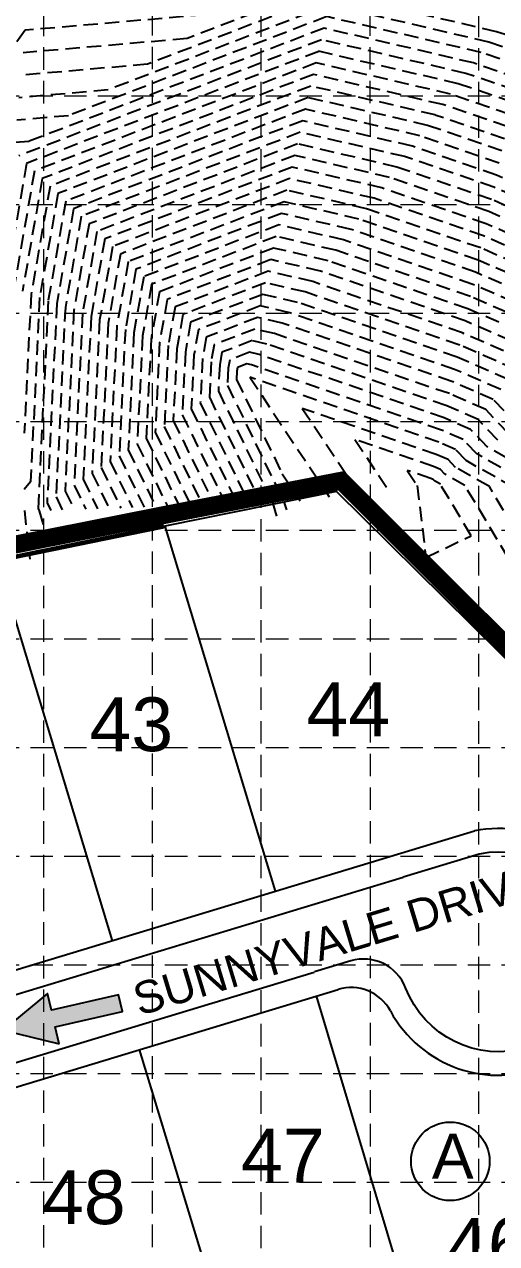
# Model space of a CAD drawing. Header units: feet. Extents: x 4586 to 6528, y 2127 to 5231.
# Drawn here: x 5984 to 6194, y 3603 to 4147 of the extents above; entities that cross this region are included whole.
import ezdxf
from ezdxf.enums import TextEntityAlignment as Align

# ---------------------------------------------------------------- set-up
doc = ezdxf.new("R2010")
doc.units = ezdxf.units.FT
doc.header["$LTSCALE"] = 80
doc.header["$MEASUREMENT"] = 0
for name, pattern in [('HIDDEN', [0.375, 0.25, -0.125]), ('PHANTOM2', [1.25, 0.625, -0.125, 0.125, -0.125, 0.125, -0.125]), ('TIGHT', [0.12, 0.08, -0.04])]:
    doc.linetypes.add(name, pattern=pattern)
doc.layers.get('0').update_dxf_attribs({"linetype": 'CONTINUOUS'})
for name, color, linetype in [('BLOCK', 8, 'CONTINUOUS'), ('CONT-MJR', 9, 'TIGHT'), ('CONT-MNR', 8, 'TIGHT'), ('FLOW ARROWS', 250, 'CONTINUOUS'), ('GRID', 254, 'HIDDEN'), ('LIMITS OF DISTURBANCE', 1, 'HIDDEN'), ('LOTNUMS', 8, 'CONTINUOUS'), ('LOTS', 8, 'CONTINUOUS'), ('P-PAV', 8, 'CONTINUOUS'), ('P-RW', 161, 'TIGHT'), ('PROPERTY', 7, 'PHANTOM2'), ('ROW', 60, 'CONTINUOUS'), ('STREETS', 9, 'CONTINUOUS')]:
    doc.layers.add(name, color=color, linetype=linetype)
doc.layers.get('0').freeze()
doc.styles.get("Standard").update_dxf_attribs({"font": 'ARIAL.TTF', "height": 6.4})

# ---------------------------------------------------------------- blocks, each defined once
blk = doc.blocks.new('arrow')
blk.add_lwpolyline([(-67.01, -25.36), (-59.33, -25.42), (-59.57, -56.14), (-51.89, -56.2), (-51.65, -25.48), (-43.97, -25.54), (-55.3, -2.41), (-67.01, -25.36)], close=True)
at = {"color": 254}
for points in [[(-43.97, -25.54), (-67.01, -25.36), (-55.3, -2.41), (-67.01, -25.36)], [(-59.57, -56.14), (-51.89, -56.2), (-59.33, -25.42), (-51.65, -25.48)]]:
    blk.add_solid(points, dxfattribs=at)

msp = doc.modelspace()

# ---------------------------------------------------------------- linework, layer by layer
at = {"layer": 'BLOCK', "color": 7}
msp.add_circle((6173.71, 3640.15), 17.5, dxfattribs=at)
at = {"layer": 'CONT-MJR', "color": 35, "extrusion": (0.358187, -0.93365, 0)}
for points, elevation in [([(7199.28, 485), (7075.96, 485)], -1683.4), ([(7154.94, 500), (7075.45, 500)], -1617.53), ([(7140.17, 505), (7085.67, 505)], -1595.57), ([(7125.39, 510), (7095.89, 510)], -1573.62), ([(7110.61, 515), (7106.11, 515)], -1551.66)]:
    msp.add_lwpolyline(points, dxfattribs=dict(at, elevation=elevation))
at = {"layer": 'CONT-MJR', "color": 35, "extrusion": (-0.226436, -0.974026, 0)}
for points, elevation in [([(5090.65, 485), (5019.91, 485)], -5428.07), ([(5067.88, 495), (5020.04, 495)], -5375.13), ([(5056.5, 500), (5020.1, 500)], -5348.67), ([(5033.73, 510), (5020.22, 510)], -5295.74)]:
    msp.add_lwpolyline(points, dxfattribs=dict(at, elevation=elevation))
at = {"layer": 'CONT-MJR', "color": 35}
for points, elevation in [([(6204.87, 4128.42), (6187.53, 4134.37)], 485), ([(6112.7, 4124.6), (5991.8, 4078.22)], 490), ([(6170.45, 4111.17), (6112.7, 4124.6)], 490), ([(6003.5, 4106.22), (5980.49, 4104.23)], 485), ([(6119.21, 4041.57), (6094.9, 4047.22)], 505), ([(6229.7, 4028.76), (6187.33, 4047.25)], 500), ([(6181.48, 4020.19), (6119.21, 4041.57)], 505), ([(6044.02, 4027.7), (6040.31, 4006.59)], 505), ([(6002.09, 4020.91), (5997.95, 3936.3)], 495), ([(6212.95, 4006.46), (6181.48, 4020.19)], 505), ([(6021.2, 4013.75), (6018.05, 3949.39)], 500), ([(6040.31, 4006.59), (6038.15, 3962.47)], 505), ([(6059.42, 3999.44), (6058.25, 3975.55)], 510), ([(6085.04, 3995.17), (6083.04, 3995.64)], 515), ([(6078.53, 3992.28), (6078.35, 3988.64)], 515), ([(6078.84, 3994.02), (6078.53, 3992.28)], 515), ([(6058.25, 3975.55), (6078.77, 3933.28)], 510), ([(6038.15, 3962.47), (6052.78, 3932.34)], 505), ([(6179.44, 3961.87), (6169.78, 3966.08)], 515), ([(6185.47, 3955.52), (6179.44, 3961.87)], 515), ([(6098.8, 3946.52), (6106.74, 3934.59)], 515)]:
    msp.add_lwpolyline(points, dxfattribs=dict(at, elevation=elevation))
at = {"layer": 'CONT-MJR', "color": 35, "extrusion": (-0.324664, -0.945829, 0)}
for points, elevation in [([(4531.65, 490), (4501.44, 490)], -5891.79), ([(4534.91, 495), (4492.82, 495)], -5864.3), ([(4538.16, 500), (4484.2, 500)], -5836.81)]:
    msp.add_lwpolyline(points, dxfattribs=dict(at, elevation=elevation))
at = {"layer": 'CONT-MJR', "color": 35, "extrusion": (-0.358187, 0.93365, 0), "elevation": 1639.49}
msp.add_lwpolyline([(-7169.72, 495), (-7065.23, 495)], dxfattribs=at)
at = {"layer": 'CONT-MJR', "color": 35, "extrusion": (0.984877, -0.173256, 0)}
for points, elevation in [([(5054.66, 490), (5003.73, 490)], 5194.61), ([(5041.09, 495), (5000, 495)], 5214.67), ([(5027.52, 500), (4996.26, 500)], 5234.73), ([(5000.38, 510), (4988.78, 510)], 5274.86)]:
    msp.add_lwpolyline(points, dxfattribs=dict(at, elevation=elevation))
at = {"layer": 'CONT-MJR', "color": 35, "extrusion": (0.39991, 0.916554, 0)}
for points, elevation in [([(-4105.16, 495), (-4047.03, 495)], 6211.04), ([(-4085.84, 510), (-4063.41, 510)], 6129.62)]:
    msp.add_lwpolyline(points, dxfattribs=dict(at, elevation=elevation))
at = {"layer": 'CONT-MJR', "color": 35, "extrusion": (0.324664, 0.945829, 0)}
for points, elevation in [([(-4544.66, 510), (-4466.95, 510)], 5781.83), ([(-4547.91, 515), (-4458.32, 515)], 5754.35)]:
    msp.add_lwpolyline(points, dxfattribs=dict(at, elevation=elevation))
at = {"layer": 'CONT-MJR', "color": 35, "extrusion": (0.8996, 0.436716, 0)}
for points, elevation in [([(933.66, 515), (886.85, 515)], 7209.98), ([(924.69, 500), (904.7, 500)], 7138.6), ([(921.7, 495), (915.21, 495)], 7114.8)]:
    msp.add_lwpolyline(points, dxfattribs=dict(at, elevation=elevation))
at = {"layer": 'CONT-MJR', "color": 35, "extrusion": (0.492133, 0.87052, 0), "elevation": 6487.44}
msp.add_lwpolyline([(-3469.49, 515), (-3437.93, 515)], dxfattribs=at)
at = {"layer": 'CONT-MNR', "color": 35, "extrusion": (-0.358187, 0.93365, 0)}
for points, elevation in [([(-7208.14, 482), (-7137.6, 482)], 1696.57), ([(-7193.37, 487), (-7048.88, 487)], 1674.61), ([(-7163.81, 497), (-7069.32, 497)], 1630.7)]:
    msp.add_lwpolyline(points, dxfattribs=dict(at, elevation=elevation))
at = {"layer": 'CONT-MNR', "color": 35, "extrusion": (0.358187, -0.93365, 0)}
for points, elevation in [([(7205.19, 483), (7117.06, 483)], -1692.18), ([(7202.23, 484), (7096.51, 484)], -1687.79), ([(7196.32, 486), (7055.42, 486)], -1679.01), ([(7190.41, 488), (7050.92, 488)], -1670.22), ([(7178.59, 492), (7059.1, 492)], -1652.66), ([(7175.63, 493), (7061.14, 493)], -1648.27), ([(7172.68, 494), (7063.19, 494)], -1643.88), ([(7160.85, 498), (7071.36, 498)], -1626.31), ([(7149.03, 502), (7079.54, 502)], -1608.75), ([(7146.08, 503), (7081.58, 503)], -1604.36), ([(7137.21, 506), (7087.72, 506)], -1591.18), ([(7134.26, 507), (7089.76, 507)], -1586.79), ([(7128.34, 509), (7093.85, 509)], -1578.01), ([(7122.43, 511), (7097.94, 511)], -1569.23), ([(7116.52, 513), (7102.02, 513)], -1560.44), ([(7113.57, 514), (7104.07, 514)], -1556.05)]:
    msp.add_lwpolyline(points, dxfattribs=dict(at, elevation=elevation))
at = {"layer": 'CONT-MNR', "color": 35}
for points, elevation in [([(6194.37, 4143.65), (6121.01, 4160.71)], 483), ([(6190.95, 4139.01), (6119.82, 4155.55)], 484), ([(6073.94, 4152.06), (5984.21, 4144.29)], 481), ([(5984.21, 4144.29), (5956.79, 4107.12)], 481), ([(6184.12, 4129.73), (6117.45, 4145.23)], 486), ([(6180.7, 4125.09), (6116.26, 4140.07)], 487), ([(6206.04, 4133.83), (6190.95, 4139.01)], 484), ([(6038.72, 4129.14), (5982.35, 4124.26)], 483), ([(6113.89, 4129.76), (5988.32, 4081.58)], 489), ([(6173.87, 4115.81), (6113.89, 4129.76)], 489), ([(6202.54, 4117.6), (6180.7, 4125.09)], 487), ([(6111.51, 4119.44), (5995.28, 4074.85)], 491), ([(6163.62, 4101.89), (6110.33, 4114.28)], 492), ([(6200.2, 4106.77), (6173.87, 4115.81)], 489), ([(6196.69, 4090.54), (6163.62, 4101.89)], 492), ([(6105.58, 4093.65), (6012.69, 4058.01)], 496), ([(6149.95, 4083.33), (6105.58, 4093.65)], 496), ([(6194.35, 4079.72), (6156.79, 4092.61)], 494), ([(6195.52, 4085.13), (6160.2, 4097.25)], 493), ([(6143.12, 4074.05), (6103.21, 4083.33)], 498), ([(6102.02, 4078.17), (6023.14, 4047.91)], 499), ([(6139.7, 4069.41), (6102.02, 4078.17)], 499), ([(6002.25, 4068.11), (5994.45, 4023.77)], 493), ([(6099.65, 4067.85), (6030.1, 4041.17)], 501), ([(6188.5, 4052.66), (6139.7, 4069.41)], 499), ([(6012.69, 4058.01), (6005.91, 4019.48)], 496), ([(6016.17, 4054.64), (6009.73, 4018.04)], 497), ([(6184.99, 4036.43), (6129.46, 4055.49)], 502), ([(6096.09, 4052.38), (6040.54, 4031.07)], 504), ([(6122.62, 4046.21), (6096.09, 4052.38)], 504), ([(6033.58, 4037.8), (6028.84, 4010.89)], 502), ([(6037.06, 4034.44), (6032.67, 4009.46)], 503), ([(6223, 4019.84), (6184.99, 4036.43)], 502), ([(6040.54, 4031.07), (6036.49, 4008.03)], 504), ([(6091.34, 4031.74), (6054.47, 4017.6)], 508), ([(6179.14, 4009.37), (6112.37, 4032.29)], 507), ([(5986.8, 4026.63), (5983.78, 3964.77)], 491), ([(6047.5, 4024.33), (6044.13, 4005.16)], 506), ([(6216.3, 4010.92), (6182.65, 4025.61)], 504), ([(6009.73, 4018.04), (6005.99, 3941.54)], 497), ([(6013.56, 4016.61), (6010.01, 3944.15)], 498), ([(6050.99, 4020.97), (6047.95, 4003.73)], 507), ([(6054.47, 4017.6), (6051.78, 4002.3)], 508), ([(6098.71, 4013.73), (6087.78, 4016.27)], 511), ([(6028.84, 4010.89), (6026.09, 3954.62)], 502), ([(6086.6, 4011.11), (6068.39, 4004.13)], 512), ([(6095.29, 4009.09), (6086.6, 4011.11)], 512), ([(6174.46, 3987.73), (6098.71, 4013.73)], 511), ([(6209.6, 4002), (6180.31, 4014.78)], 506), ([(6064.91, 4007.49), (6063.24, 3998.01)], 511), ([(6173.29, 3982.32), (6095.29, 4009.09)], 512), ([(6044.13, 4005.16), (6042.17, 3965.09)], 506), ([(6051.78, 4002.3), (6050.21, 3970.32)], 508), ([(6071.87, 4000.76), (6070.89, 3995.14)], 513), ([(6202.9, 3993.08), (6177.97, 4003.96)], 508), ([(6063.24, 3998.01), (6062.27, 3978.17)], 511), ([(6070.89, 3995.14), (6070.31, 3983.4)], 513), ([(6170.95, 3971.49), (6088.46, 3999.81)], 514), ([(6074.71, 3993.71), (6074.33, 3986.02)], 514), ([(6168.61, 3960.67), (6084.31, 3989.61)], 516), ([(6192.85, 3979.71), (6174.46, 3987.73)], 511), ([(6204.32, 3967.63), (6192.85, 3979.71)], 511), ([(6054.23, 3972.94), (6073.57, 3933.09)], 509), ([(6062.27, 3978.17), (6083.97, 3933.47)], 511), ([(6167.44, 3955.26), (6107.72, 3975.76)], 517), ([(6199.6, 3964.6), (6189.49, 3975.25)], 512), ([(6050.21, 3970.32), (6068.38, 3932.91)], 508), ([(6131.13, 3961.91), (6145.92, 3939.68)], 518), ([(6026.09, 3954.62), (6037.18, 3931.78)], 502), ([(6176.05, 3949.47), (6172.74, 3952.95)], 517), ([(6014.03, 3946.77), (6021.58, 3931.22)], 499), ([(6005.99, 3941.54), (6011.18, 3930.85)], 497), ([(6169.29, 3941.91), (6166.62, 3943.41)], 519), ([(6001.97, 3938.92), (6005.98, 3930.66)], 496), ([(5983.82, 3930.26), (5986.21, 3908.53)], 492), ([(5990.39, 3930.1), (5993.59, 3919.51)], 493), ([(6099.57, 3934.03), (6100.62, 3930.57)], 514), ([(6162.84, 3909.36), (6183, 3918.97)], 519)]:
    msp.add_lwpolyline(points, dxfattribs=dict(at, elevation=elevation))
at = {"layer": 'CONT-MNR', "color": 35, "extrusion": (0.324664, 0.945829, 0)}
for points, elevation in [([(-4527.1, 483), (-4513.52, 483)], 5930.28), ([(-4529.05, 486), (-4508.34, 486)], 5913.78), ([(-4535.56, 496), (-4491.09, 496)], 5858.8), ([(-4540.11, 503), (-4479.02, 503)], 5820.32), ([(-4543.36, 508), (-4470.4, 508)], 5792.83), ([(-4550.51, 519), (-4539.34, 519)], 5732.35)]:
    msp.add_lwpolyline(points, dxfattribs=dict(at, elevation=elevation))
at = {"layer": 'CONT-MNR', "color": 35, "extrusion": (0.08624, -0.996274, 0)}
for points, elevation in [([(6390.86, 482), (6317.53, 482)], -3602.87), ([(6353.79, 484), (6313.94, 484)], -3583.08), ([(6316.72, 486), (6310.36, 486)], -3563.28)]:
    msp.add_lwpolyline(points, dxfattribs=dict(at, elevation=elevation))
at = {"layer": 'CONT-MNR', "color": 35, "extrusion": (0.226436, 0.974026, 0)}
for points, elevation in [([(-5083.82, 488), (-5019.95, 488)], 5412.19), ([(-5051.94, 502), (-5020.12, 502)], 5338.08)]:
    msp.add_lwpolyline(points, dxfattribs=dict(at, elevation=elevation))
at = {"layer": 'CONT-MNR', "color": 35, "extrusion": (-0.324664, -0.945829, 0)}
for points, elevation in [([(4530.35, 488), (4504.89, 488)], -5902.79), ([(4532.3, 491), (4499.72, 491)], -5886.29), ([(4536.21, 497), (4489.37, 497)], -5853.31), ([(4536.86, 498), (4487.64, 498)], -5847.81), ([(4538.81, 501), (4482.47, 501)], -5831.32), ([(4540.76, 504), (4477.3, 504)], -5814.82), ([(4542.06, 506), (4473.85, 506)], -5803.83), ([(4544.01, 509), (4468.67, 509)], -5787.33), ([(4546.61, 513), (4461.77, 513)], -5765.34), ([(4549.86, 518), (4512.71, 518)], -5737.85)]:
    msp.add_lwpolyline(points, dxfattribs=dict(at, elevation=elevation))
at = {"layer": 'CONT-MNR', "color": 35, "extrusion": (-0.226436, -0.974026, 0)}
for points, elevation in [([(5076.99, 491), (5019.99, 491)], -5396.31), ([(5072.43, 493), (5020.01, 493)], -5385.72), ([(5070.16, 494), (5020.02, 494)], -5380.43), ([(5063.33, 497), (5020.06, 497)], -5364.55), ([(5054.22, 501), (5020.11, 501)], -5343.37), ([(5049.66, 503), (5020.13, 503)], -5332.79), ([(5042.83, 506), (5020.17, 506)], -5316.91), ([(5040.56, 507), (5020.18, 507)], -5311.62), ([(5038.28, 508), (5020.2, 508)], -5306.32), ([(5036, 509), (5020.21, 509)], -5301.03), ([(5026.9, 513), (5020.26, 513)], -5279.86), ([(5024.62, 514), (5020.27, 514)], -5274.56)]:
    msp.add_lwpolyline(points, dxfattribs=dict(at, elevation=elevation))
at = {"layer": 'CONT-MNR', "color": 35, "extrusion": (0.984877, -0.173256, 0)}
for points, elevation in [([(5060.08, 488), (5005.23, 488)], 5186.59), ([(5057.37, 489), (5004.48, 489)], 5190.6), ([(5051.94, 491), (5002.99, 491)], 5198.63), ([(5049.23, 492), (5002.24, 492)], 5202.64), ([(5043.8, 494), (5000.74, 494)], 5210.66), ([(5032.95, 498), (4997.75, 498)], 5226.71), ([(5030.23, 499), (4997.01, 499)], 5230.72), ([(5024.81, 501), (4995.51, 501)], 5238.75), ([(5003.1, 509), (4989.53, 509)], 5270.84), ([(4994.96, 512), (4987.29, 512)], 5282.88), ([(4989.53, 514), (4985.79, 514)], 5290.9)]:
    msp.add_lwpolyline(points, dxfattribs=dict(at, elevation=elevation))
at = {"layer": 'CONT-MNR', "color": 35, "extrusion": (0.39991, 0.916554, 0)}
for points, elevation in [([(-4106.45, 494), (-4045.94, 494)], 6216.46), ([(-4094.86, 503), (-4055.76, 503)], 6167.62), ([(-4081.98, 513), (-4066.68, 513)], 6113.34)]:
    msp.add_lwpolyline(points, dxfattribs=dict(at, elevation=elevation))
at = {"layer": 'CONT-MNR', "color": 35, "extrusion": (-0.39991, -0.916554, 0)}
for points, elevation in [([(4103.87, 496), (4048.12, 496)], -6205.61), ([(4102.59, 497), (4049.21, 497)], -6200.18), ([(4101.3, 498), (4050.3, 498)], -6194.75), ([(4100.01, 499), (4051.4, 499)], -6189.33), ([(4097.43, 501), (4053.58, 501)], -6178.47), ([(4089.71, 507), (4060.13, 507)], -6145.91), ([(4087.13, 509), (4062.31, 509)], -6135.05), ([(4083.27, 512), (4065.59, 512)], -6118.77), ([(4080.69, 514), (4067.77, 514)], -6107.91), ([(4078.12, 516), (4069.96, 516)], -6097.06), ([(4076.83, 517), (4071.05, 517)], -6091.63), ([(4075.54, 518), (4072.14, 518)], -6086.2), ([(4074.25, 519), (4073.23, 519)], -6080.78)]:
    msp.add_lwpolyline(points, dxfattribs=dict(at, elevation=elevation))
at = {"layer": 'CONT-MNR', "color": 35, "extrusion": (0.998806, -0.048843, 0)}
for points, elevation in [([(4313, 492), (4230.75, 492)], 5786.87), ([(4311.75, 493), (4218.94, 493)], 5790.76), ([(4310.51, 494), (4221.75, 494)], 5794.65), ([(4308.02, 496), (4227.37, 496)], 5802.42), ([(4304.29, 499), (4235.8, 499)], 5814.08), ([(4301.81, 501), (4241.42, 501)], 5821.86), ([(4299.32, 503), (4247.04, 503)], 5829.63), ([(4298.08, 504), (4249.85, 504)], 5833.52), ([(4294.35, 507), (4258.28, 507)], 5845.18), ([(4291.87, 509), (4263.9, 509)], 5852.96), ([(4288.14, 512), (4272.33, 512)], 5864.62)]:
    msp.add_lwpolyline(points, dxfattribs=dict(at, elevation=elevation))
at = {"layer": 'CONT-MNR', "color": 35, "extrusion": (0.832466, 0.554076, 0)}
for points, elevation in [([(-49.95, 516), (-114, 516)], 7275.53), ([(-74.45, 517), (-119.83, 517)], 7287.34), ([(-123.45, 519), (-131.47, 519)], 7310.97)]:
    msp.add_lwpolyline(points, dxfattribs=dict(at, elevation=elevation))
at = {"layer": 'CONT-MNR', "color": 35, "extrusion": (0.8996, 0.436716, 0)}
for points, elevation in [([(933.07, 514), (875.27, 514)], 7205.22), ([(931.87, 512), (879.48, 512)], 7195.71), ([(932.47, 513), (877.37, 513)], 7200.47), ([(928.88, 507), (889.99, 507)], 7171.91), ([(928.28, 506), (892.09, 506)], 7167.15), ([(926.48, 503), (898.4, 503)], 7152.87), ([(927.08, 504), (896.29, 504)], 7157.63), ([(925.29, 501), (902.6, 501)], 7143.36), ([(923.49, 498), (908.91, 498)], 7129.08), ([(920.5, 493), (919.42, 493)], 7105.28), ([(921.1, 494), (917.32, 494)], 7110.04)]:
    msp.add_lwpolyline(points, dxfattribs=dict(at, elevation=elevation))
at = {"layer": 'CONT-MNR', "color": 35, "extrusion": (0.725011, 0.688737, 0)}
for points, elevation in [([(-1394.47, 513), (-1381.77, 513)], 7219.85), ([(-1393.42, 514), (-1382.69, 514)], 7214.35), ([(-1391.32, 516), (-1384.54, 516)], 7203.35), ([(-1389.22, 518), (-1386.39, 518)], 7192.35), ([(-1388.17, 519), (-1387.32, 519)], 7186.85)]:
    msp.add_lwpolyline(points, dxfattribs=dict(at, elevation=elevation))
at = {"layer": 'CONT-MNR', "color": 35, "extrusion": (0.492133, 0.87052, 0), "elevation": 6492.39}
msp.add_lwpolyline([(-3479.22, 514), (-3440.54, 514)], dxfattribs=at)
at = {"layer": 'CONT-MNR', "color": 35, "extrusion": (-0.492133, -0.87052, 0)}
for points, elevation in [([(3459.75, 516), (3435.32, 516)], -6482.48), ([(3440.28, 518), (3430.09, 518)], -6472.57), ([(3450.02, 517), (3432.71, 517)], -6477.53)]:
    msp.add_lwpolyline(points, dxfattribs=dict(at, elevation=elevation))
at = {"layer": 'CONT-MNR', "color": 35, "extrusion": (0.774241, -0.632891, 0), "elevation": 2139.55}
msp.add_lwpolyline([(6841.74, 492), (6837.22, 492)], dxfattribs=at)
at = {"layer": 'CONT-MNR', "color": 35, "extrusion": (0.992834, 0.119498, 0), "elevation": 6585.84}
msp.add_lwpolyline([(3177.15, 519), (3144.9, 519)], dxfattribs=at)
at = {"layer": 'CONT-MNR', "color": 35, "extrusion": (0.858347, 0.51307, 0)}
for points, elevation in [([(191.52, 519), (218.24, 519)], 7317.86), ([(155.41, 518), (212.23, 518)], 7326.98), ([(155.42, 517), (206.22, 517)], 7336.11)]:
    msp.add_lwpolyline(points, dxfattribs=dict(at, elevation=elevation))
at = {"layer": 'CONT-MNR', "color": 35, "extrusion": (0.957165, 0.289543, 0), "elevation": 6972.34}
msp.add_lwpolyline([(2000.75, 513), (1992.31, 513)], dxfattribs=at)
at = {"layer": 'GRID', "color": 252, "linetype": 'HIDDEN', "lineweight": 0, "ltscale": 0.5}
for p, q in [((5992.66, 2371.7), (5992.43, 5180.48)), ((6041.03, 2371.94), (6040.86, 5180.48)), ((6089.42, 2371.36), (6089.28, 5180.48)), ((6138.29, 2371.8), (6137.92, 5181.57)), ((6186.45, 2371.3), (6186.35, 5181.57)), ((4636.51, 4115.11), (6476.69, 4115.11)), ((4636.51, 4066.69), (6476.69, 4066.69)), ((4636.51, 4018.26), (6476.69, 4018.26)), ((4636.51, 3969.84), (6476.69, 3969.84)), ((4636.51, 3921.41), (6476.69, 3921.41)), ((4636.51, 3872.98), (6476.69, 3872.98)), ((4636.51, 3824.56), (6476.69, 3824.56)), ((4636.51, 3776.13), (6476.69, 3776.13)), ((4636.51, 3727.71), (6476.69, 3727.71)), ((4636.51, 3679.28), (6476.69, 3679.28)), ((4636.51, 3630.86), (6476.69, 3630.86))]:
    msp.add_line(p, q, dxfattribs=at)
at = {"layer": 'LIMITS OF DISTURBANCE', "ltscale": 2, "const_width": 8}
msp.add_lwpolyline([(5668.65, 4679.17), (5719.43, 3964.41), (5736.2, 3964.99), (5746.31, 3952.79), (5722.48, 3916.77), (5723.43, 3906.1), (5756.47, 3814.97), (5969.96, 3913.13), (6049.22, 3928.83), (6125.11, 3943.52), (6213.57, 3855.12), (6249.44, 3789.1), (6322.34, 3585.42), (6301.85, 3561.85, -0.173728), (5389.73, 3050.28)], format="xyb", dxfattribs=at)
at = {"layer": 'LOTS', "color": 7}
for p, q in [((6046.39, 3923.24), (6095.66, 3760.52)), ((5971.55, 3908.14), (6022.92, 3738.49)), ((6113.9, 3713.84), (6188.37, 3464.82)), ((6070.94, 3572), (6035.22, 3689.98))]:
    msp.add_line(p, q, dxfattribs=at)
at = {"layer": 'P-PAV', "color": 7}
for p, q in [((6186.52, 3777.11), (6152.63, 3766.8)), ((5894.2, 3688.55), (6152.63, 3766.8)), ((5945.8, 3673.87), (6113.05, 3724.51))]:
    msp.add_line(p, q, dxfattribs=at)
msp.add_lwpolyline([(6208.2, 3690.89, -0.39279), (6153.78, 3717.49, 0.39279), (6129.32, 3729.44), (6113.18, 3724.55)], format="xyb", dxfattribs=at)
msp.add_arc((6195.3, 3733.49), 44.5, 286.8456, 101.3919, dxfattribs=at)
at = {"layer": 'P-RW', "color": 41, "const_width": 2}
msp.add_lwpolyline([(6046.07, 3923.19), (5971.68, 3907.94), (5901.37, 3876.41), (5830.86, 3843.82)], dxfattribs=at)
at = {"layer": 'PROPERTY', "linetype": 'Continuous'}
for p, q in [((6122.94, 3938.69), (5971.21, 3908.07)), ((6209.66, 3853.11), (6122.94, 3938.69))]:
    msp.add_line(p, q, dxfattribs=at)
at = {"layer": 'ROW', "color": 7}
for p, q in [((5891.15, 3698.6), (6184.44, 3787.4)), ((5939.75, 3661.07), (6123.65, 3716.75))]:
    msp.add_line(p, q, dxfattribs=at)
for centre, radius, start, end in [((6195.3, 3733.49), 55, 208.5768, 101.3919), ((6129.44, 3697.61), 20, 28.5768, 106.8456)]:
    msp.add_arc(centre, radius, start, end, dxfattribs=at)

# ---------------------------------------------------------------- block references
at = {"layer": 'FLOW ARROWS', "rotation": 103.3578027962198}
msp.add_blockref('arrow', (5959.18, 3751.87), dxfattribs=at)

# ---------------------------------------------------------------- texts
at = {"layer": 'BLOCK', "color": 7}
msp.add_text('A', height=20, dxfattribs=at).set_placement((6165.49, 3632.43))
at = {"layer": 'LOTNUMS', "color": 7}
for s, p in [('44', (6128.23, 3841.58)), ('43', (6031.51, 3834.95)), ('47', (6099.08, 3642.69)), ('48', (6010.32, 3624.13)), ('46', (6190.49, 3602.91))]:
    msp.add_text(s, height=24, dxfattribs=at).set_placement(p, align=Align.MIDDLE_CENTER)
at = {"layer": 'STREETS', "color": 7}
msp.add_text('SUNNYVALE DRIVE', height=14.4, rotation=16.8456, dxfattribs=at).set_placement((6035.06, 3704.89))

doc.saveas('drawing.dxf')
